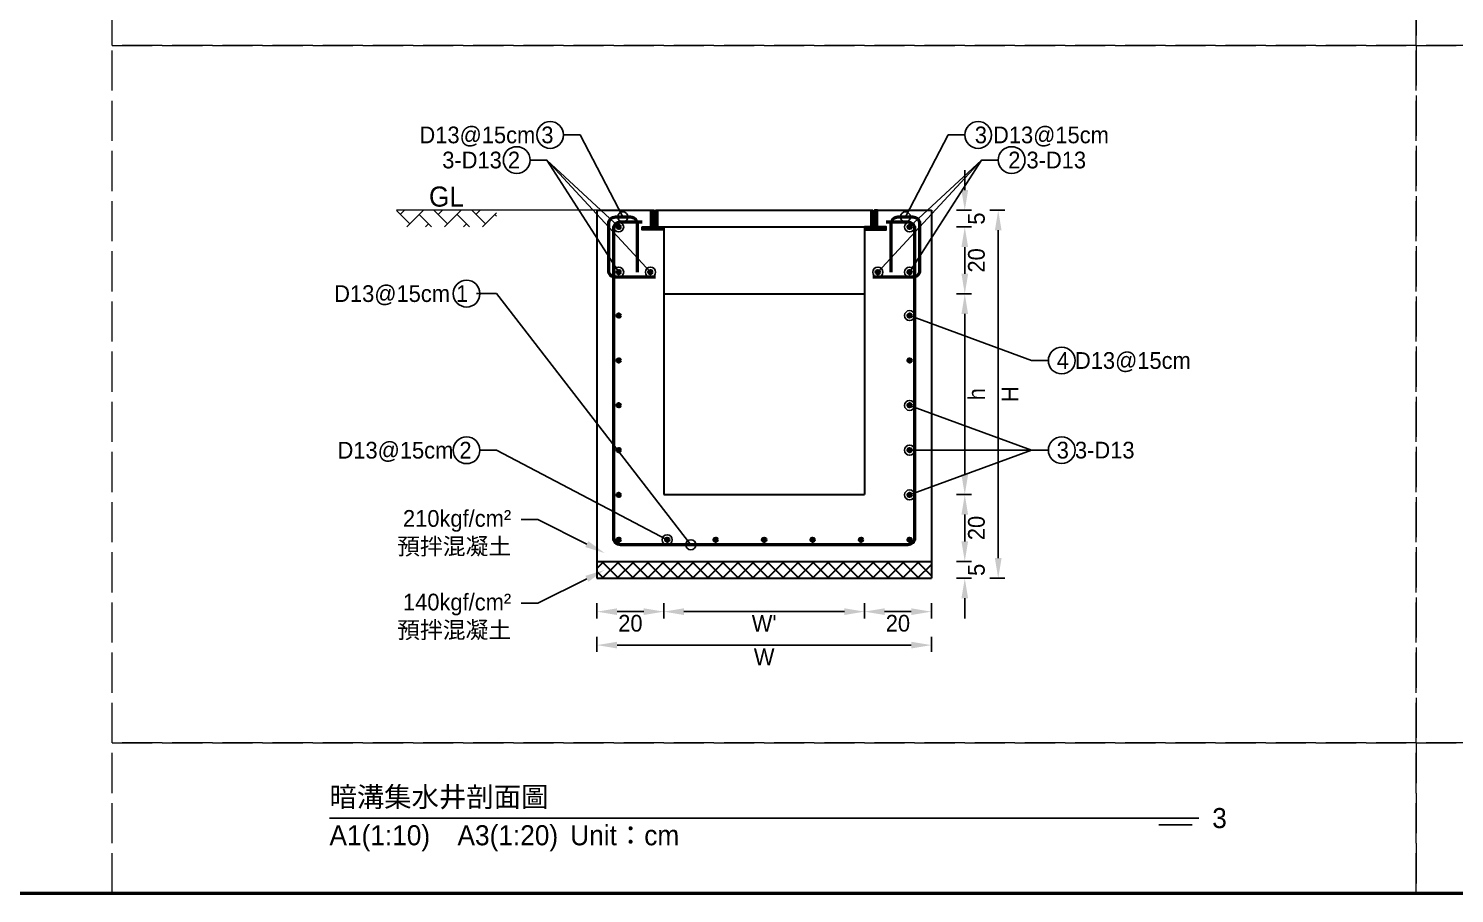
# Model space of a CAD drawing. Extents: x -7340 to 3675, y -3342 to 777.
# Drawn here: x -6485 to -6058.6, y -507 to -248.4 of the extents above; entities that cross this region are included whole.
import ezdxf
from ezdxf import colors
from ezdxf.entities.mleader import LeaderData, LeaderLine
from ezdxf.math import Vec2, Vec3

# ---------------------------------------------------------------- set-up
doc = ezdxf.new("R2010")
doc.units = 0
doc.header["$MEASUREMENT"] = 0
doc.linetypes.add('ACAD_ISO02W100', pattern=[15, 12, -3])
for name, color, linetype, lineweight in [('一、3.基本-變更', 1, 'Continuous', 50), ('二、2.繪圖-施作項目', 181, 'Continuous', 30), ('二、4.繪圖-設計鋪面', 40, 'Continuous', 20), ('二、5.繪圖-鋼筋', 60, 'Continuous', 50), ('二、6.繪圖-其他施作項目', 35, 'Continuous', 30)]:
    doc.layers.add(name, color=color, linetype=linetype, lineweight=lineweight)
doc.layers.add('一、4.基本-隱藏', color=9, linetype='ACAD_ISO02W100', lineweight=20, plot=False)
doc.layers.add('三、3.文字-註解文字', color=2, linetype='Continuous')
doc.styles.add('次圖名(詳圖)', font='MS PGothic.ttf', dxfattribs={"height": 6})
doc.styles.add('註解文字(詳圖)', font='MS PGothic.ttf', dxfattribs={"height": 5})
doc.dimstyles.new('註解文字(詳圖)', dxfattribs={"dimtxt": 5, "dimasz": 6, "dimexe": 2, "dimexo": 5, "dimgap": 1, "dimtad": 2, "dimzin": 0, "dimdsep": 46, "dimtxsty": '註解文字(詳圖)', "dimcen": 0.1, "dimclrd": 144, "dimclre": 144, "dimclrt": 256, "dimadec": 0, "dimazin": 0, "dimtfac": 1, "dimtofl": 0, "dimtmove": 0, "dimatfit": 3, "dimfxlon": 1, "dimtolj": 1, "dimtzin": 0, "dimlwd": -1, "dimlwe": -1, "dimarcsym": 1})

# ---------------------------------------------------------------- blocks, each defined once
blk = doc.blocks.new('_Small')
at = {"color": 0, "linetype": 'ByBlock', "lineweight": -2}
blk.add_circle((0, 0), 0.25, dxfattribs=at)
blk = doc.blocks.new('*D418')
at = {"layer": 'Defpoints', "color": 0, "transparency": 16777216}
for p in [(-6315, -302.75), (-6295, -307.75), (-6315, -422.75)]:
    blk.add_point(p, dxfattribs=at)
at = {"layer": '三、3.文字-註解文字', "color": 144, "transparency": 16777216}
for p, q in [((-6315, -420.25), (-6315, -424.75)), ((-6295, -420.25), (-6295, -424.75)), ((-6301, -422.75), (-6309, -422.75))]:
    blk.add_line(p, q, dxfattribs=at)
for points in [[(-6309, -421.75), (-6309, -423.75), (-6315, -422.75)], [(-6301, -421.75), (-6301, -423.75), (-6295, -422.75)]]:
    blk.add_solid(points, dxfattribs=at)
at = {"layer": '三、3.文字-註解文字', "transparency": 16777216, "insert": (-6305, -426.25), "char_height": 5, "attachment_point": 5, "style": '註解文字(詳圖)'}
blk.add_mtext('\\A1;20', dxfattribs=at)
blk = doc.blocks.new('*D419')
at = {"layer": 'Defpoints', "color": 0, "transparency": 16777216}
for p in [(-6295, -307.75), (-6235, -307.75), (-6235, -422.75)]:
    blk.add_point(p, dxfattribs=at)
at = {"layer": '三、3.文字-註解文字', "color": 144, "transparency": 16777216}
for p, q in [((-6295, -420.25), (-6295, -424.75)), ((-6235, -420.25), (-6235, -424.75)), ((-6289, -422.75), (-6241, -422.75))]:
    blk.add_line(p, q, dxfattribs=at)
for points in [[(-6289, -421.75), (-6289, -423.75), (-6295, -422.75)], [(-6241, -421.75), (-6241, -423.75), (-6235, -422.75)]]:
    blk.add_solid(points, dxfattribs=at)
at = {"layer": '三、3.文字-註解文字', "transparency": 16777216, "insert": (-6265, -426.25), "char_height": 5, "attachment_point": 5, "style": '註解文字(詳圖)'}
blk.add_mtext("\\A1;W'", dxfattribs=at)
blk = doc.blocks.new('*D420')
at = {"layer": 'Defpoints', "color": 0, "transparency": 16777216}
for p in [(-6215, -302.75), (-6235, -307.75), (-6215, -422.75)]:
    blk.add_point(p, dxfattribs=at)
at = {"layer": '三、3.文字-註解文字', "color": 144, "transparency": 16777216}
for p, q in [((-6235, -420.25), (-6235, -424.75)), ((-6215, -420.25), (-6215, -424.75)), ((-6229, -422.75), (-6221, -422.75))]:
    blk.add_line(p, q, dxfattribs=at)
for points in [[(-6229, -421.75), (-6229, -423.75), (-6235, -422.75)], [(-6221, -421.75), (-6221, -423.75), (-6215, -422.75)]]:
    blk.add_solid(points, dxfattribs=at)
at = {"layer": '三、3.文字-註解文字', "transparency": 16777216, "insert": (-6225, -426.25), "char_height": 5, "attachment_point": 5, "style": '註解文字(詳圖)'}
blk.add_mtext('\\A1;20', dxfattribs=at)
blk = doc.blocks.new('*D421')
at = {"layer": 'Defpoints', "color": 0, "transparency": 16777216}
for p in [(-6315, -412.75), (-6215, -412.75), (-6215, -432.75)]:
    blk.add_point(p, dxfattribs=at)
at = {"layer": '三、3.文字-註解文字', "color": 144, "transparency": 16777216}
for p, q in [((-6315, -430.25), (-6315, -434.75)), ((-6215, -430.25), (-6215, -434.75)), ((-6309, -432.75), (-6221, -432.75))]:
    blk.add_line(p, q, dxfattribs=at)
for points in [[(-6309, -431.75), (-6309, -433.75), (-6315, -432.75)], [(-6221, -431.75), (-6221, -433.75), (-6215, -432.75)]]:
    blk.add_solid(points, dxfattribs=at)
at = {"layer": '三、3.文字-註解文字', "transparency": 16777216, "insert": (-6265, -436.25), "char_height": 5, "attachment_point": 5, "style": '註解文字(詳圖)'}
blk.add_mtext('\\A1;W', dxfattribs=at)
blk = doc.blocks.new('*D422')
at = {"layer": 'Defpoints', "color": 0, "transparency": 16777216}
for p in [(-6235, -327.75), (-6265, -387.75), (-6205, -387.75)]:
    blk.add_point(p, dxfattribs=at)
at = {"layer": '三、3.文字-註解文字', "color": 144, "transparency": 16777216}
for p, q in [((-6207.5, -327.75), (-6203, -327.75)), ((-6205, -333.75), (-6205, -381.75)), ((-6207.5, -387.75), (-6203, -387.75))]:
    blk.add_line(p, q, dxfattribs=at)
for points in [[(-6206, -333.75), (-6204, -333.75), (-6205, -327.75)], [(-6206, -381.75), (-6204, -381.75), (-6205, -387.75)]]:
    blk.add_solid(points, dxfattribs=at)
at = {"layer": '三、3.文字-註解文字', "transparency": 16777216, "insert": (-6201.5, -357.75), "char_height": 5, "attachment_point": 5, "rotation": 90, "style": '註解文字(詳圖)'}
blk.add_mtext('\\A1;h', dxfattribs=at)
blk = doc.blocks.new('*D423')
at = {"layer": 'Defpoints', "color": 0, "transparency": 16777216}
for p in [(-6265, -387.75), (-6215, -407.75), (-6205, -407.75)]:
    blk.add_point(p, dxfattribs=at)
at = {"layer": '三、3.文字-註解文字', "color": 144, "transparency": 16777216}
for p, q in [((-6207.5, -387.75), (-6203, -387.75)), ((-6205, -393.75), (-6205, -401.75)), ((-6207.5, -407.75), (-6203, -407.75))]:
    blk.add_line(p, q, dxfattribs=at)
for points in [[(-6206, -393.75), (-6204, -393.75), (-6205, -387.75)], [(-6206, -401.75), (-6204, -401.75), (-6205, -407.75)]]:
    blk.add_solid(points, dxfattribs=at)
at = {"layer": '三、3.文字-註解文字', "transparency": 16777216, "insert": (-6201.5, -397.75), "char_height": 5, "attachment_point": 5, "rotation": 90, "style": '註解文字(詳圖)'}
blk.add_mtext('\\A1;20', dxfattribs=at)
blk = doc.blocks.new('*D424')
at = {"layer": 'Defpoints', "color": 0, "transparency": 16777216}
for p in [(-6215, -407.75), (-6215, -412.75), (-6205, -412.75)]:
    blk.add_point(p, dxfattribs=at)
at = {"layer": '三、3.文字-註解文字', "color": 144, "transparency": 16777216}
for p, q in [((-6205, -401.75), (-6205, -395.75)), ((-6207.5, -407.75), (-6203, -407.75)), ((-6207.5, -412.75), (-6203, -412.75)), ((-6205, -418.75), (-6205, -424.75))]:
    blk.add_line(p, q, dxfattribs=at)
for points in [[(-6206, -401.75), (-6204, -401.75), (-6205, -407.75)], [(-6206, -418.75), (-6204, -418.75), (-6205, -412.75)]]:
    blk.add_solid(points, dxfattribs=at)
at = {"layer": '三、3.文字-註解文字', "transparency": 16777216, "insert": (-6201.5, -410.25), "char_height": 5, "attachment_point": 5, "rotation": 90, "style": '註解文字(詳圖)'}
blk.add_mtext('\\A1;5', dxfattribs=at)
blk = doc.blocks.new('*D425')
at = {"layer": 'Defpoints', "color": 0, "transparency": 16777216}
for p in [(-6215, -302.75), (-6215, -412.75), (-6195, -412.75)]:
    blk.add_point(p, dxfattribs=at)
at = {"layer": '三、3.文字-註解文字', "color": 144, "transparency": 16777216}
for p, q in [((-6197.5, -302.75), (-6193, -302.75)), ((-6195, -308.75), (-6195, -406.75)), ((-6197.5, -412.75), (-6193, -412.75))]:
    blk.add_line(p, q, dxfattribs=at)
for points in [[(-6196, -308.75), (-6194, -308.75), (-6195, -302.75)], [(-6196, -406.75), (-6194, -406.75), (-6195, -412.75)]]:
    blk.add_solid(points, dxfattribs=at)
at = {"layer": '三、3.文字-註解文字', "transparency": 16777216, "insert": (-6191.5, -357.75), "char_height": 5, "attachment_point": 5, "rotation": 90, "style": '註解文字(詳圖)'}
blk.add_mtext('\\A1;H', dxfattribs=at)
blk = doc.blocks.new('*D426')
at = {"layer": 'Defpoints', "color": 0, "transparency": 16777216}
for p in [(-6215, -302.75), (-6215, -307.75), (-6205, -307.75)]:
    blk.add_point(p, dxfattribs=at)
at = {"layer": '三、3.文字-註解文字', "color": 144, "transparency": 16777216}
for p, q in [((-6205, -296.75), (-6205, -290.75)), ((-6207.5, -302.75), (-6203, -302.75)), ((-6207.5, -307.75), (-6203, -307.75)), ((-6205, -313.75), (-6205, -319.75))]:
    blk.add_line(p, q, dxfattribs=at)
for points in [[(-6206, -296.75), (-6204, -296.75), (-6205, -302.75)], [(-6206, -313.75), (-6204, -313.75), (-6205, -307.75)]]:
    blk.add_solid(points, dxfattribs=at)
at = {"layer": '三、3.文字-註解文字', "transparency": 16777216, "insert": (-6201.5, -305.25), "char_height": 5, "attachment_point": 5, "rotation": 90, "style": '註解文字(詳圖)'}
blk.add_mtext('\\A1;5', dxfattribs=at)
blk = doc.blocks.new('*D427')
at = {"layer": 'Defpoints', "color": 0, "transparency": 16777216}
for p in [(-6215, -307.75), (-6215, -327.75), (-6205, -327.75)]:
    blk.add_point(p, dxfattribs=at)
at = {"layer": '三、3.文字-註解文字', "color": 144, "transparency": 16777216}
for p, q in [((-6207.5, -307.75), (-6203, -307.75)), ((-6205, -313.75), (-6205, -321.75)), ((-6207.5, -327.75), (-6203, -327.75))]:
    blk.add_line(p, q, dxfattribs=at)
for points in [[(-6206, -313.75), (-6204, -313.75), (-6205, -307.75)], [(-6206, -321.75), (-6204, -321.75), (-6205, -327.75)]]:
    blk.add_solid(points, dxfattribs=at)
at = {"layer": '三、3.文字-註解文字', "transparency": 16777216, "insert": (-6201.5, -317.75), "char_height": 5, "attachment_point": 5, "rotation": 90, "style": '註解文字(詳圖)'}
blk.add_mtext('\\A1;20', dxfattribs=at)

msp = doc.modelspace()

# ---------------------------------------------------------------- hatches: boundary and pattern name
at = {"layer": '二、2.繪圖-施作項目'}
h = msp.add_hatch(dxfattribs=at)
h.set_pattern_fill('ANSI37', color=256)
h.set_pattern_definition([(45, (-7774.7632, -886.2784), (-2.245064, 2.245064), []), (135, (-7774.7632, -886.2784), (-2.245064, -2.245064), [])])
h.paths.add_polyline_path([(-6215, -407.75), (-6315, -407.75), (-6315, -412.75), (-6215, -412.75)])
at = {"layer": '二、4.繪圖-設計鋪面'}
h = msp.add_hatch(dxfattribs=at)
h.set_pattern_fill('AR-HBONE', color=256)
h.set_pattern_definition([(45, (-5695, -32.5), (0, 5.656854), [12, -4]), (135, (-5692.1716, -29.6716), (4e-16, 5.656854), [12, -4])])
h.paths.add_polyline_path([(-6345, -302.75), (-6375, -302.75), (-6375, -307.75), (-6345, -307.75)])
at = {"layer": '二、5.繪圖-鋼筋'}
h = msp.add_hatch(color=256, dxfattribs=at)
h.dxf.hatch_style = 1
h.paths.add_polyline_path([(-6308, -307.75, 1), (-6309, -307.75, 1)])
h = msp.add_hatch(color=256, dxfattribs=at)
h.dxf.hatch_style = 1
h.paths.add_polyline_path([(-6221, -307.75, 1), (-6222, -307.75, 1)])
h = msp.add_hatch(color=256, dxfattribs=at)
h.dxf.hatch_style = 1
h.paths.add_polyline_path([(-6308, -321.25, 1), (-6309, -321.25, 1)])
h = msp.add_hatch(color=256, dxfattribs=at)
h.dxf.hatch_style = 1
h.paths.add_polyline_path([(-6298.5, -321.25, 1), (-6299.5, -321.25, 1)])
h = msp.add_hatch(color=256, dxfattribs=at)
h.dxf.hatch_style = 1
h.paths.add_polyline_path([(-6230.5, -321.25, 1), (-6231.5, -321.25, 1)])
h = msp.add_hatch(color=256, dxfattribs=at)
h.dxf.hatch_style = 1
h.paths.add_polyline_path([(-6221, -321.25, 1), (-6222, -321.25, 1)])
h = msp.add_hatch(color=256, dxfattribs=at)
h.dxf.hatch_style = 1
h.paths.add_polyline_path([(-6308, -334.25, 1), (-6309, -334.25, 1)])
h = msp.add_hatch(color=256, dxfattribs=at)
h.dxf.hatch_style = 1
h.paths.add_polyline_path([(-6221, -334.25, 1), (-6222, -334.25, 1)])
h = msp.add_hatch(color=256, dxfattribs=at)
h.dxf.hatch_style = 1
h.paths.add_polyline_path([(-6308, -347.65, 1), (-6309, -347.65, 1)])
h = msp.add_hatch(color=256, dxfattribs=at)
h.dxf.hatch_style = 1
h.paths.add_polyline_path([(-6221, -347.65, 1), (-6222, -347.65, 1)])
h = msp.add_hatch(color=256, dxfattribs=at)
h.dxf.hatch_style = 1
h.paths.add_polyline_path([(-6308, -361.05, 1), (-6309, -361.05, 1)])
h = msp.add_hatch(color=256, dxfattribs=at)
h.dxf.hatch_style = 1
h.paths.add_polyline_path([(-6221, -361.05, 1), (-6222, -361.05, 1)])
h = msp.add_hatch(color=256, dxfattribs=at)
h.dxf.hatch_style = 1
h.paths.add_polyline_path([(-6308, -374.45, 1), (-6309, -374.45, 1)])
h = msp.add_hatch(color=256, dxfattribs=at)
h.dxf.hatch_style = 1
h.paths.add_polyline_path([(-6221, -374.45, 1), (-6222, -374.45, 1)])
h = msp.add_hatch(color=256, dxfattribs=at)
h.dxf.hatch_style = 1
h.paths.add_polyline_path([(-6308, -387.85, 1), (-6309, -387.85, 1)])
h = msp.add_hatch(color=256, dxfattribs=at)
h.dxf.hatch_style = 1
h.paths.add_polyline_path([(-6221, -387.85, 1), (-6222, -387.85, 1)])
h = msp.add_hatch(color=256, dxfattribs=at)
h.dxf.hatch_style = 1
h.paths.add_polyline_path([(-6308, -401.25, 1), (-6309, -401.25, 1)])
h = msp.add_hatch(color=256, dxfattribs=at)
h.dxf.hatch_style = 1
h.paths.add_polyline_path([(-6293.5, -401.25, 1), (-6294.5, -401.25, 1)])
h = msp.add_hatch(color=256, dxfattribs=at)
h.dxf.hatch_style = 1
h.paths.add_polyline_path([(-6279, -401.25, 1), (-6280, -401.25, 1)])
h = msp.add_hatch(color=256, dxfattribs=at)
h.dxf.hatch_style = 1
h.paths.add_polyline_path([(-6264.5, -401.25, 1), (-6265.5, -401.25, 1)])
h = msp.add_hatch(color=256, dxfattribs=at)
h.dxf.hatch_style = 1
h.paths.add_polyline_path([(-6250, -401.25, 1), (-6251, -401.25, 1)])
h = msp.add_hatch(color=256, dxfattribs=at)
h.dxf.hatch_style = 1
h.paths.add_polyline_path([(-6235.5, -401.25, 1), (-6236.5, -401.25, 1)])
h = msp.add_hatch(color=256, dxfattribs=at)
h.dxf.hatch_style = 1
h.paths.add_polyline_path([(-6221, -401.25, 1), (-6222, -401.25, 1)])
at = {"layer": '二、6.繪圖-其他施作項目'}
h = msp.add_hatch(dxfattribs=at)
h.set_pattern_fill('ANSI31', color=256, scale=0.1)
h.set_pattern_definition([(45, (-5070.16578, -1298.21255), (-0.2245064, 0.2245064), [])])
h.paths.add_polyline_path([(-6298, -302.75), (-6298.9, -302.75), (-6298.9, -307.75), (-6301.5, -307.75), (-6301.5, -308.65), (-6295, -308.65), (-6295, -307.75), (-6298, -307.75)])
h.paths.add_polyline_path([(-6232, -307.75), (-6235, -307.75), (-6235, -308.65), (-6228.5, -308.65), (-6228.5, -307.75), (-6231.1, -307.75), (-6231.1, -302.75), (-6232, -302.75)])

# ---------------------------------------------------------------- linework, layer by layer
at = {"layer": '一、3.基本-變更'}
msp.add_lwpolyline([(-7340, 0), (-3920, 0), (-3920, -507), (-7340, -507)], close=True, dxfattribs=at)
at = {"layer": '一、4.基本-隱藏'}
for points in [[(-6460, 0), (-5680, 0), (-5680, -507), (-6460, -507)], [(-6460, -208.5), (-6070, -208.5), (-6070, -253.5), (-6460, -253.5)], [(-6070, -208.5), (-5770, -208.5), (-5770, -253.5), (-6070, -253.5)], [(-6460, -253.5), (-6070, -253.5), (-6070, -462), (-6460, -462)], [(-6070, -253.5), (-5770, -253.5), (-5770, -462), (-6070, -462)], [(-6460, -462), (-6070, -462), (-6070, -507), (-6460, -507)], [(-6070, -462), (-5770, -462), (-5770, -507), (-6070, -507)]]:
    msp.add_lwpolyline(points, close=True, dxfattribs=at)
msp.add_lwpolyline([(-6460, -507), (-5680, -507)], dxfattribs=at)
at = {"layer": '三、3.文字-註解文字'}
for points in [[(-6395, -484.5), (-6135, -484.5)], [(-6137, -486.5), (-6147, -486.5)]]:
    msp.add_lwpolyline(points, dxfattribs=at)
for centre in [(-6329, -280.25), (-6201, -280.25), (-6339, -287.75), (-6191, -287.75), (-6354, -327.688), (-6176, -347.688), (-6354, -374.5), (-6176, -374.475)]:
    msp.add_circle(centre, 4, dxfattribs=at)
at = {"layer": '二、2.繪圖-施作項目'}
for points in [[(-6315, -302.75), (-6298.9, -302.75)], [(-6315, -302.75), (-6315, -412.75)], [(-6231.1, -302.75), (-6215, -302.75)], [(-6215, -302.75), (-6215, -412.75)], [(-6295, -307.75), (-6295, -387.75)], [(-6235, -307.75), (-6232, -307.75)], [(-6235, -307.75), (-6235, -387.75)], [(-6295, -387.75), (-6235, -387.75)], [(-6315, -407.75), (-6215, -407.75)], [(-6315, -412.75), (-6215, -412.75)]]:
    msp.add_lwpolyline(points, dxfattribs=at)
at = {"layer": '二、4.繪圖-設計鋪面'}
msp.add_lwpolyline([(-6315, -302.75), (-6375, -302.75)], dxfattribs=at)
at = {"layer": '二、5.繪圖-鋼筋'}
for points in [[(-6297.5, -322.75), (-6309.5, -322.75, -0.4142136), (-6311.5, -320.75), (-6311.5, -306.75, -0.4142136), (-6309.5, -304.75), (-6305, -304.75, -0.4142136), (-6303, -306.75), (-6303, -321.25)], [(-6228.5, -306.25), (-6222, -306.25, -0.4142136), (-6220, -308.25), (-6220, -400.75, -0.4142136), (-6222, -402.75), (-6308, -402.75, -0.4142136), (-6310, -400.75), (-6310, -308.25, -0.4142136), (-6308, -306.25), (-6301.5, -306.25)], [(-6227, -321.25), (-6227, -306.75, -0.4142136), (-6225, -304.75), (-6220.5, -304.75, -0.4142136), (-6218.5, -306.75), (-6218.5, -320.75, -0.4142136), (-6220.5, -322.75), (-6232.5, -322.75)]]:
    msp.add_lwpolyline(points, format="xyb", dxfattribs=at)
for centre in [(-6308.5, -307.75), (-6221.5, -307.75), (-6308.5, -321.25), (-6299, -321.25), (-6231, -321.25), (-6221.5, -321.25), (-6308.5, -334.25), (-6221.5, -334.25), (-6308.5, -347.65), (-6221.5, -347.65), (-6308.5, -361.05), (-6221.5, -361.05), (-6308.5, -374.45), (-6221.5, -374.45), (-6308.5, -387.85), (-6221.5, -387.85), (-6308.5, -401.25), (-6294, -401.25), (-6279.5, -401.25), (-6265, -401.25), (-6250.5, -401.25), (-6236, -401.25), (-6221.5, -401.25)]:
    msp.add_circle(centre, 0.5, dxfattribs=at)
at = {"layer": '二、6.繪圖-其他施作項目'}
for points in [[(-6301.5, -307.75), (-6298.9, -307.75), (-6298.9, -302.75), (-6298, -302.75), (-6298, -307.75), (-6295, -307.75), (-6295, -308.65), (-6301.5, -308.65)], [(-6231.1, -302.75), (-6232, -302.75), (-6232, -307.75), (-6235, -307.75), (-6235, -308.65), (-6228.5, -308.65), (-6228.5, -307.75), (-6231.1, -307.75)]]:
    msp.add_lwpolyline(points, close=True, dxfattribs=at)
for points in [[(-6297.5, -302.75), (-6297.5, -307.75)], [(-6297.5, -302.75), (-6232.5, -302.75)], [(-6296.9, -302.75), (-6296.9, -307.75)], [(-6233.1, -302.75), (-6233.1, -307.75)], [(-6232.5, -302.75), (-6232.5, -307.75)], [(-6297.5, -307.75), (-6232.5, -307.75)], [(-6295, -327.75), (-6235, -327.75)]]:
    msp.add_lwpolyline(points, dxfattribs=at)

# ---------------------------------------------------------------- texts
at = {"layer": '三、3.文字-註解文字', "char_height": 6, "attachment_point": 4, "style": '次圖名(詳圖)'}
for s, width, insert in [('{\\fMS PGothic|b0|i0|c128|p34;暗溝}集水井{\\fMS PGothic|b0|i0|c128|p34;剖面圖}', 134.12151, (-6395, -478.5)), ('3', 3, (-6131, -484.5)), ('A1(1:10)\u3000A3(1:20){\\fMS PGothic|b0|i0|c128|p34;^IUnit：cm}', 136.03259, (-6395, -490.5))]:
    msp.add_mtext_dynamic_manual_height_columns(s, width=width, gutter_width=15, heights=[0], dxfattribs=dict(at, insert=insert))
at = {"layer": '二、4.繪圖-設計鋪面', "insert": (-6360, -301.75), "char_height": 6, "attachment_point": 8, "style": '註解文字(詳圖)'}
msp.add_mtext_dynamic_manual_height_columns('{\\fMS PGothic|b0|i0|c128|p34;GL}', width=10.17412, gutter_width=30, heights=[0], dxfattribs=at)

# ---------------------------------------------------------------- dimensions: what is measured, and where the dimension line sits
at = {"layer": '三、3.文字-註解文字'}
for base, p1, p2, text, picture, middle in [((-6205, -307.75), (-6215, -302.75), (-6215, -307.75), '5', '*D426', (-6201.5, -305.25)), ((-6195, -412.75), (-6215, -302.75), (-6215, -412.75), 'H', '*D425', (-6191.5, -357.75)), ((-6205, -327.75), (-6215, -307.75), (-6215, -327.75), '20', '*D427', (-6201.5, -317.75)), ((-6205, -387.75), (-6235, -327.75), (-6265, -387.75), 'h', '*D422', (-6201.5, -357.75)), ((-6205, -407.75), (-6265, -387.75), (-6215, -407.75), '20', '*D423', (-6201.5, -397.75)), ((-6205, -412.75), (-6215, -407.75), (-6215, -412.75), '5', '*D424', (-6201.5, -410.25))]:
    dim = msp.add_linear_dim(base=base, p1=p1, p2=p2, angle=90, text=text, dimstyle='註解文字(詳圖)', dxfattribs=at)
    dim.commit()
    dim.dimension.update_dxf_attribs({"geometry": picture, "text_midpoint": middle})
for base, p1, p2, text, picture, middle in [((-6315, -422.75), (-6295, -307.75), (-6315, -302.75), '20', '*D418', (-6305, -426.25)), ((-6215, -422.75), (-6235, -307.75), (-6215, -302.75), '20', '*D420', (-6225, -426.25)), ((-6235, -422.75), (-6295, -307.75), (-6235, -307.75), "W'", '*D419', (-6265, -426.25)), ((-6215, -432.75), (-6315, -412.75), (-6215, -412.75), 'W', '*D421', (-6265, -436.25))]:
    dim = msp.add_linear_dim(base=base, p1=p1, p2=p2, text=text, dimstyle='註解文字(詳圖)', dxfattribs=at)
    dim.commit()
    dim.dimension.update_dxf_attribs({"geometry": picture, "text_midpoint": middle})

# ---------------------------------------------------------------- leaders
ml = msp.add_multileader_mtext('Standard', dxfattribs=at)
ml.set_content('{\\fMS PGothic|b0|i0|c128|p34;D13}@15cm{\\fMS PGothic|b0|i0|c128|p34; }3', color=256, style='註解文字(詳圖)')
ml.set_leader_properties(color=144, linetype='ByLayer', lineweight=-1)
ml.set_arrow_properties(name='SMALL')
ml.build(insert=Vec2(0, 0))
ml.multileader.update_dxf_attribs({"dogleg_length": 5, "arrow_head_size": 6})
ctx = ml.context
ctx.base_point, ctx.char_height, ctx.arrow_head_size, ctx.landing_gap_size, ctx.plane_origin = Vec3(-6369.097, -280.25), 5, 6, 3, Vec3(-6418.932, -328.085)
ctx.text_align_type = 2
notes = []
notes.append((ctx, [(1, (1, 1, 0), (-6320, -280.25), (-1, 0), 5, [(0, [(-6307.25, -304.75)], 0, [])])]))
ctx.mtext.insert, ctx.mtext.alignment, ctx.mtext.flow_direction = Vec3(-6328, -277.736), 3, 5
ml = msp.add_multileader_mtext('Standard', dxfattribs=at)
ml.set_content('3{\\fMS PGothic|b0|i0|c128|p34; D13@15cm}', color=256, style='註解文字(詳圖)')
ml.set_leader_properties(color=144, linetype='ByLayer', lineweight=-1)
ml.set_arrow_properties(name='SMALL')
ml.build(insert=Vec2(0, 0))
ml.multileader.update_dxf_attribs({"dogleg_length": 5, "arrow_head_size": 6})
ctx = ml.context
ctx.base_point, ctx.char_height, ctx.arrow_head_size, ctx.landing_gap_size, ctx.plane_origin = Vec3(-6205, -280.25), 5, 6, 3, Vec3(-6247.625, -328.085)
notes.append((ctx, [(0, (1, 1, 0), (-6210, -280.25), (1, 0), 5, [(0, [(-6222.75, -304.75)], 0, [])])]))
ctx.mtext.insert, ctx.mtext.flow_direction = Vec3(-6202, -277.736), 5
ml = msp.add_multileader_mtext('Standard', dxfattribs=at)
ml.set_content('3-{\\fMS PGothic|b0|i0|c128|p34;D13 2}', color=256, style='註解文字(詳圖)')
ml.set_leader_properties(color=144, linetype='ByLayer', lineweight=-1)
ml.set_arrow_properties(name='SMALL')
ml.build(insert=Vec2(0, 0))
ml.multileader.update_dxf_attribs({"dogleg_length": 5, "arrow_head_size": 6})
ctx = ml.context
ctx.base_point, ctx.char_height, ctx.arrow_head_size, ctx.landing_gap_size, ctx.plane_origin = Vec3(-6365.375, -287.75), 5, 6, 3, Vec3(-6428.932, -335.585)
ctx.text_align_type = 2
notes.append((ctx, [(1, (1, 1, 0), (-6330, -287.75), (-1, 0), 5, [(0, [(-6308.5, -307.75)], 0, [])])]))
ctx.mtext.insert, ctx.mtext.alignment, ctx.mtext.flow_direction = Vec3(-6338, -285.236), 3, 5
ml = msp.add_multileader_mtext('Standard', dxfattribs=at)
ml.set_content('{\\fMS PGothic|b0|i0|c128|p34; }', color=256, style='註解文字(詳圖)')
ml.set_leader_properties(color=144, linetype='ByLayer', lineweight=-1)
ml.set_arrow_properties(name='SMALL')
ml.build(insert=Vec2(0, 0))
ml.multileader.update_dxf_attribs({"dogleg_length": 5, "arrow_head_size": 6})
ctx = ml.context
ctx.base_point, ctx.char_height, ctx.arrow_head_size, ctx.landing_gap_size, ctx.plane_origin = Vec3(-6343.216, -287.75), 5, 6, 3, Vec3(-6430.235, -343.068)
ctx.text_align_type = 2
notes.append((ctx, [(1, (1, 1, 0), (-6330, -287.75), (-1, 0), 5, [(0, [(-6299, -321.25)], 0, [])])]))
ctx.mtext.insert, ctx.mtext.alignment, ctx.mtext.flow_direction = Vec3(-6338, -285.25), 3, 5
ml = msp.add_multileader_mtext('Standard', dxfattribs=at)
ml.set_content('{\\fMS PGothic|b0|i0|c128|p34; }', color=256, style='註解文字(詳圖)')
ml.set_leader_properties(color=144, linetype='ByLayer', lineweight=-1)
ml.set_arrow_properties(name='SMALL')
ml.build(insert=Vec2(0, 0))
ml.multileader.update_dxf_attribs({"dogleg_length": 5, "arrow_head_size": 6})
ctx = ml.context
ctx.base_point, ctx.char_height, ctx.arrow_head_size, ctx.landing_gap_size, ctx.plane_origin = Vec3(-6343.216, -287.75), 5, 6, 3, Vec3(-6435.173, -346.461)
ctx.text_align_type = 2
notes.append((ctx, [(1, (1, 1, 0), (-6330, -287.75), (-1, 0), 5, [(0, [(-6308.5, -321.25)], 0, [])])]))
ctx.mtext.insert, ctx.mtext.alignment, ctx.mtext.flow_direction = Vec3(-6338, -285.25), 3, 5
ml = msp.add_multileader_mtext('Standard', dxfattribs=at)
ml.set_content('{\\fMS PGothic|b0|i0|c128|p34; }', color=256, style='註解文字(詳圖)')
ml.set_leader_properties(color=144, linetype='ByLayer', lineweight=-1)
ml.set_arrow_properties(name='SMALL')
ml.build(insert=Vec2(0, 0))
ml.multileader.update_dxf_attribs({"dogleg_length": 5, "arrow_head_size": 6})
ctx = ml.context
ctx.base_point, ctx.char_height, ctx.arrow_head_size, ctx.landing_gap_size, ctx.plane_origin = Vec3(-6195, -287.75), 5, 6, 3, Vec3(-6223.625, -335.585)
notes.append((ctx, [(0, (1, 1, 0), (-6200, -287.75), (1, 0), 5, [(0, [(-6231, -321.25)], 0, [])])]))
ctx.mtext.insert, ctx.mtext.flow_direction = Vec3(-6192, -285.25), 5
ml = msp.add_multileader_mtext('Standard', dxfattribs=at)
ml.set_content('2{\\fMS PGothic|b0|i0|c128|p34; }3-D13', color=256, style='註解文字(詳圖)')
ml.set_leader_properties(color=144, linetype='ByLayer', lineweight=-1)
ml.set_arrow_properties(name='SMALL')
ml.build(insert=Vec2(0, 0))
ml.multileader.update_dxf_attribs({"dogleg_length": 5, "arrow_head_size": 6})
ctx = ml.context
ctx.base_point, ctx.char_height, ctx.arrow_head_size, ctx.landing_gap_size, ctx.plane_origin = Vec3(-6195, -287.75), 5, 6, 3, Vec3(-6237.625, -335.585)
notes.append((ctx, [(0, (1, 1, 0), (-6200, -287.75), (1, 0), 5, [(0, [(-6221.5, -307.75)], 0, [])])]))
ctx.mtext.insert, ctx.mtext.flow_direction = Vec3(-6192, -285.236), 5
ml = msp.add_multileader_mtext('Standard', dxfattribs=at)
ml.set_content('{\\fMS PGothic|b0|i0|c128|p34; }', color=256, style='註解文字(詳圖)')
ml.set_leader_properties(color=144, linetype='ByLayer', lineweight=-1)
ml.set_arrow_properties(name='SMALL')
ml.build(insert=Vec2(0, 0))
ml.multileader.update_dxf_attribs({"dogleg_length": 5, "arrow_head_size": 6})
ctx = ml.context
ctx.base_point, ctx.char_height, ctx.arrow_head_size, ctx.landing_gap_size, ctx.plane_origin = Vec3(-6195, -287.75), 5, 6, 3, Vec3(-6221.773, -339.689)
notes.append((ctx, [(0, (1, 1, 0), (-6200, -287.75), (1, 0), 5, [(0, [(-6221.5, -321.25)], 0, [])])]))
ctx.mtext.insert, ctx.mtext.flow_direction = Vec3(-6192, -285.25), 5
ml = msp.add_multileader_mtext('Standard', dxfattribs=at)
ml.set_content('{\\fMS PGothic|b0|i0|c128|p34;D13}@15cm{\\fMS PGothic|b0|i0|c128|p34; 1}', color=256, style='註解文字(詳圖)')
ml.set_leader_properties(color=144, linetype='ByLayer', lineweight=-1)
ml.set_arrow_properties(name='SMALL')
ml.build(insert=Vec2(0, 0))
ml.multileader.update_dxf_attribs({"dogleg_length": 6, "arrow_head_size": 6})
ctx = ml.context
ctx.base_point, ctx.char_height, ctx.arrow_head_size, ctx.landing_gap_size, ctx.plane_origin = Vec3(-6393.102, -327.688), 5, 6, 2.5, Vec3(-6443.409, -375.522)
ctx.text_align_type = 2
notes.append((ctx, [(1, (1, 1, 0), (-6345, -327.688), (-1, 0), 6, [(0, [(-6286.917, -402.75)], 0, [])])]))
ctx.mtext.insert, ctx.mtext.width, ctx.mtext.alignment, ctx.mtext.flow_direction = Vec3(-6353.5, -325.173), 42.33146, 3, 5
ml = msp.add_multileader_mtext('Standard', dxfattribs=at)
ml.set_content('4{\\fMS PGothic|b0|i0|c128|p34; D13@15cm}', color=256, style='註解文字(詳圖)')
ml.set_leader_properties(color=144, linetype='ByLayer', lineweight=-1)
ml.set_arrow_properties(name='SMALL')
ml.build(insert=Vec2(0, 0))
ml.multileader.update_dxf_attribs({"dogleg_length": 5, "arrow_head_size": 6})
ctx = ml.context
ctx.base_point, ctx.char_height, ctx.arrow_head_size, ctx.landing_gap_size, ctx.plane_origin = Vec3(-6180, -347.688), 5, 6, 2.5, Vec3(-6222.625, -395.522)
notes.append((ctx, [(0, (1, 1, 0), (-6185, -347.688), (1, 0), 5, [(0, [(-6221.5, -334.25)], 0, [])])]))
ctx.mtext.insert, ctx.mtext.flow_direction = Vec3(-6177.5, -345.173), 5
ml = msp.add_multileader_mtext('Standard', dxfattribs=at)
ml.set_content('{\\fMS PGothic|b0|i0|c128|p34; }', color=256, style='註解文字(詳圖)')
ml.set_leader_properties(color=144, linetype='ByLayer', lineweight=-1)
ml.set_arrow_properties(name='SMALL')
ml.build(insert=Vec2(0, 0))
ml.multileader.update_dxf_attribs({"dogleg_length": 5, "arrow_head_size": 6})
ctx = ml.context
ctx.base_point, ctx.char_height, ctx.arrow_head_size, ctx.landing_gap_size, ctx.plane_origin = Vec3(-6180, -374.475), 5, 6, 2.5, Vec3(-6211.425, -422.31)
notes.append((ctx, [(0, (1, 1, 0), (-6185, -374.475), (1, 0), 5, [(0, [(-6221.5, -361.1)], 0, [])])]))
ctx.mtext.insert, ctx.mtext.flow_direction = Vec3(-6177.5, -371.975), 5
ml = msp.add_multileader_mtext('Standard', dxfattribs=at)
ml.set_content('{\\fMS PGothic|b0|i0|c128|p34;D13}@15cm{\\fMS PGothic|b0|i0|c128|p34; 2 }', color=256, style='註解文字(詳圖)')
ml.set_leader_properties(color=144, linetype='ByLayer', lineweight=-1)
ml.set_arrow_properties(name='SMALL')
ml.build(insert=Vec2(0, 0))
ml.multileader.update_dxf_attribs({"dogleg_length": 5, "arrow_head_size": 6})
ctx = ml.context
ctx.base_point, ctx.char_height, ctx.arrow_head_size, ctx.landing_gap_size, ctx.plane_origin = Vec3(-6393.097, -374.5), 5, 6, 2.5, Vec3(-6443.409, -422.335)
ctx.text_align_type = 2
notes.append((ctx, [(1, (1, 1, 0), (-6345, -374.5), (-1, 0), 5, [(0, [(-6294, -401.25)], 0, [])])]))
ctx.mtext.insert, ctx.mtext.width, ctx.mtext.alignment, ctx.mtext.flow_direction = Vec3(-6352.5, -371.986), 42.33146, 3, 5
ml = msp.add_multileader_mtext('Standard', dxfattribs=at)
ml.set_content('{\\fMS PGothic|b0|i0|c128|p34;3 }3-{\\fMS PGothic|b0|i0|c128|p34;D13}', color=256, style='註解文字(詳圖)')
ml.set_leader_properties(color=144, linetype='ByLayer', lineweight=-1)
ml.set_arrow_properties(name='SMALL')
ml.build(insert=Vec2(0, 0))
ml.multileader.update_dxf_attribs({"dogleg_length": 5, "arrow_head_size": 6})
ctx = ml.context
ctx.base_point, ctx.char_height, ctx.arrow_head_size, ctx.landing_gap_size, ctx.plane_origin = Vec3(-6180, -374.475), 5, 6, 2.5, Vec3(-6222.625, -422.31)
notes.append((ctx, [(0, (1, 1, 0), (-6185, -374.475), (1, 0), 5, [(0, [(-6221.5, -374.475)], 0, [])])]))
ctx.mtext.insert, ctx.mtext.flow_direction = Vec3(-6177.5, -371.961), 5
ml = msp.add_multileader_mtext('Standard', dxfattribs=at)
ml.set_content('{\\fMS PGothic|b0|i0|c128|p34; }', color=256, style='註解文字(詳圖)')
ml.set_leader_properties(color=144, linetype='ByLayer', lineweight=-1)
ml.set_arrow_properties(name='SMALL')
ml.build(insert=Vec2(0, 0))
ml.multileader.update_dxf_attribs({"dogleg_length": 5, "arrow_head_size": 6})
ctx = ml.context
ctx.base_point, ctx.char_height, ctx.arrow_head_size, ctx.landing_gap_size, ctx.plane_origin = Vec3(-6180, -374.475), 5, 6, 3, Vec3(-6208.625, -422.31)
notes.append((ctx, [(0, (1, 1, 0), (-6185, -374.475), (1, 0), 5, [(0, [(-6221.5, -387.85)], 0, [])])]))
ctx.mtext.insert, ctx.mtext.flow_direction = Vec3(-6177, -371.975), 5
ml = msp.add_multileader_mtext('Standard', dxfattribs=at)
ml.set_content('{\\fMS PGothic|b0|i0|c128|p34;210kgf/cm²}\\P預拌{\\fMS PGothic|b0|i0|c128|p34;混凝土}', color=256, style='註解文字(詳圖)')
ml.set_leader_properties(color=144, linetype='ByLayer', lineweight=-1)
ml.build(insert=Vec2(0, 0))
ml.multileader.update_dxf_attribs({"dogleg_length": 5, "arrow_head_size": 6})
ctx = ml.context
ctx.base_point, ctx.char_height, ctx.arrow_head_size, ctx.landing_gap_size, ctx.plane_origin = Vec3(-6379.058, -395.25), 5, 6, 3, Vec3(-6312.66, -405.25)
ctx.text_align_type = 2
notes.append((ctx, [(0, (1, 1, 0), (-6332.66, -395.25), (-1, 0), 5, [(0, [(-6312.66, -405.25)], 0, [])])]))
ctx.mtext.insert, ctx.mtext.alignment, ctx.mtext.flow_direction = Vec3(-6340.66, -392.381), 3, 5
ml = msp.add_multileader_mtext('Standard', dxfattribs=at)
ml.set_content('{\\fMS PGothic|b0|i0|c128|p34;140kgf/cm²}\\P預拌{\\fMS PGothic|b0|i0|c128|p34;混凝土}', color=256, style='註解文字(詳圖)')
ml.set_leader_properties(color=144, linetype='ByLayer', lineweight=-1)
ml.build(insert=Vec2(0, 0))
ml.multileader.update_dxf_attribs({"dogleg_length": 5, "arrow_head_size": 6})
ctx = ml.context
ctx.base_point, ctx.char_height, ctx.arrow_head_size, ctx.landing_gap_size, ctx.plane_origin = Vec3(-6379.058, -420.25), 5, 6, 3, Vec3(-6312.66, -410.25)
ctx.text_align_type = 2
notes.append((ctx, [(0, (1, 1, 0), (-6332.66, -420.25), (-1, 0), 5, [(0, [(-6312.66, -410.25)], 0, [])])]))
ctx.mtext.insert, ctx.mtext.alignment, ctx.mtext.flow_direction = Vec3(-6340.66, -417.381), 3, 5
for ctx, leaders in notes:
    for number, flags, end, landing, length, lines in leaders:
        leader = LeaderData()
        leader.index, (leader.has_last_leader_line, leader.has_dogleg_vector, leader.attachment_direction) = number, flags
        leader.last_leader_point, leader.dogleg_vector, leader.dogleg_length = Vec3(end), Vec3(landing), length
        for number, points, colour, breaks in lines:
            line = LeaderLine()
            line.index, line.vertices, line.color, line.breaks = number, Vec3.list(points), colors.encode_raw_color(colour), breaks
            leader.lines.append(line)
        ctx.leaders.append(leader)

doc.saveas('drawing.dxf')
